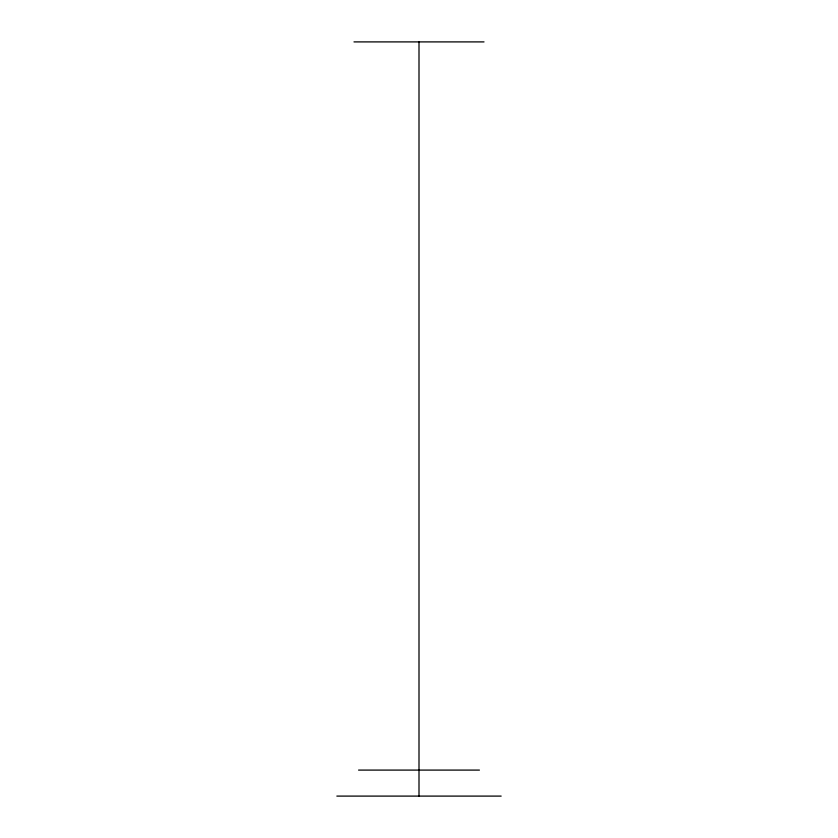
<?xml version="1.0" encoding="UTF-8"?>
<svg xmlns="http://www.w3.org/2000/svg" width="838" height="838" viewBox="0 0 838 838"><rect width="100%" height="100%" fill="white"/><g stroke="black" fill="none" stroke-linecap="round" stroke-linejoin="round"><path stroke-width="1.26" d="M353.982 41.9L484.018 41.9M358.57 770.091L479.43 770.091M336.845 796.1L501.155 796.1M419 41.9L419 796.1"/></g></svg>
